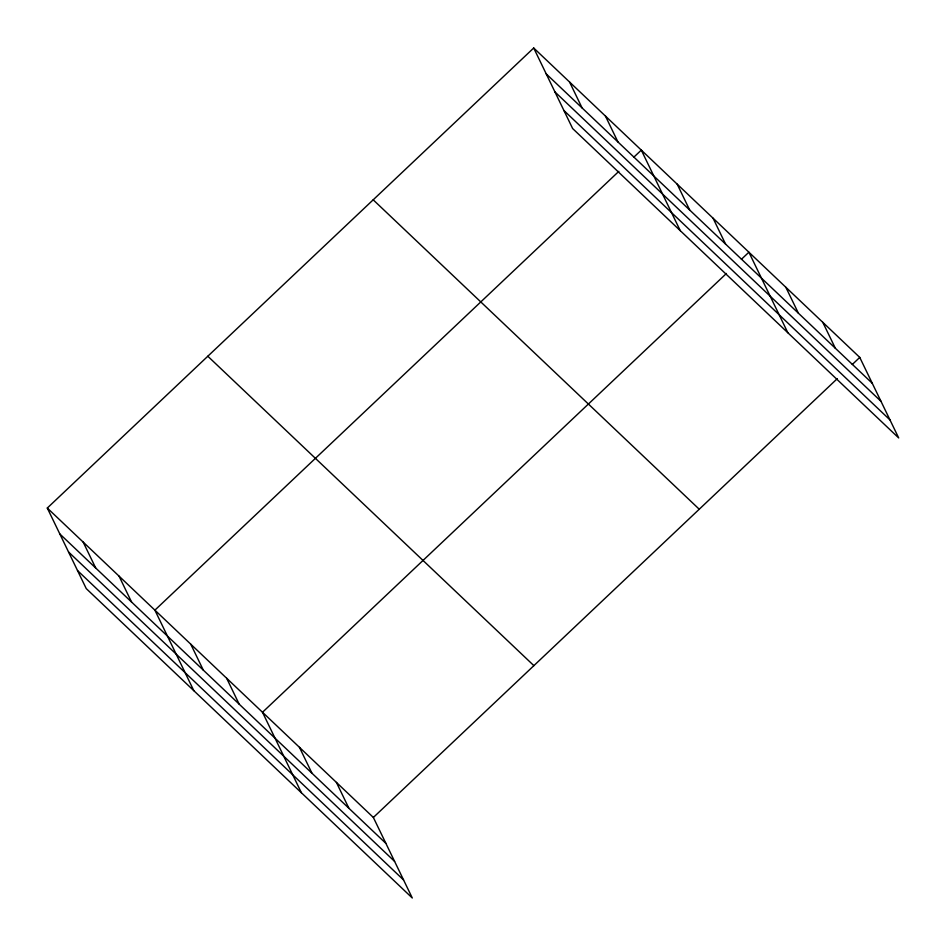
<?xml version="1.0" encoding="UTF-8"?>
<svg xmlns="http://www.w3.org/2000/svg" width="946" height="946" viewBox="0 0 946 946"><rect width="100%" height="100%" fill="white"/><g stroke="black" fill="none" stroke-linecap="round" stroke-linejoin="round"><path stroke-width="1.42" d="M47.3 508.049L373.363 817.462L412.29 898.002L86.24 588.589L47.3 508.049L533.71 47.998L859.76 357.411L898.7 437.951L572.637 128.538L533.71 47.998M618.838 171.356L154.896 610.158L193.835 690.698M633.82 157.19L641.305 150.107L680.245 230.647M726.433 273.465L262.503 712.267L301.431 792.807M741.416 259.299L748.901 252.204L787.841 332.744M373.363 817.462L837.293 378.66M852.275 364.494L859.76 357.411M546.22 73.894L872.283 383.296M554.935 91.928L880.998 401.329M563.922 110.505L889.985 419.918M373.197 199.819L699.248 509.232M207.813 356.24L533.875 665.641M59.811 533.946L385.873 843.359M68.538 551.979L394.6 861.392M77.513 570.556L403.575 879.969M822.807 322.338L835.33 348.234M785.854 287.277L798.377 313.161M713.036 218.171L725.558 244.068M677.17 184.139L689.693 210.036M605.44 116.062L617.951 141.959M569.575 82.03L582.086 107.927M336.409 782.401L348.92 808.286M299.456 747.328L311.967 773.225M226.638 678.223L239.149 704.12M190.761 644.191L203.284 670.087M119.03 576.126L131.553 602.011M83.165 542.093L95.688 567.978"/></g></svg>
